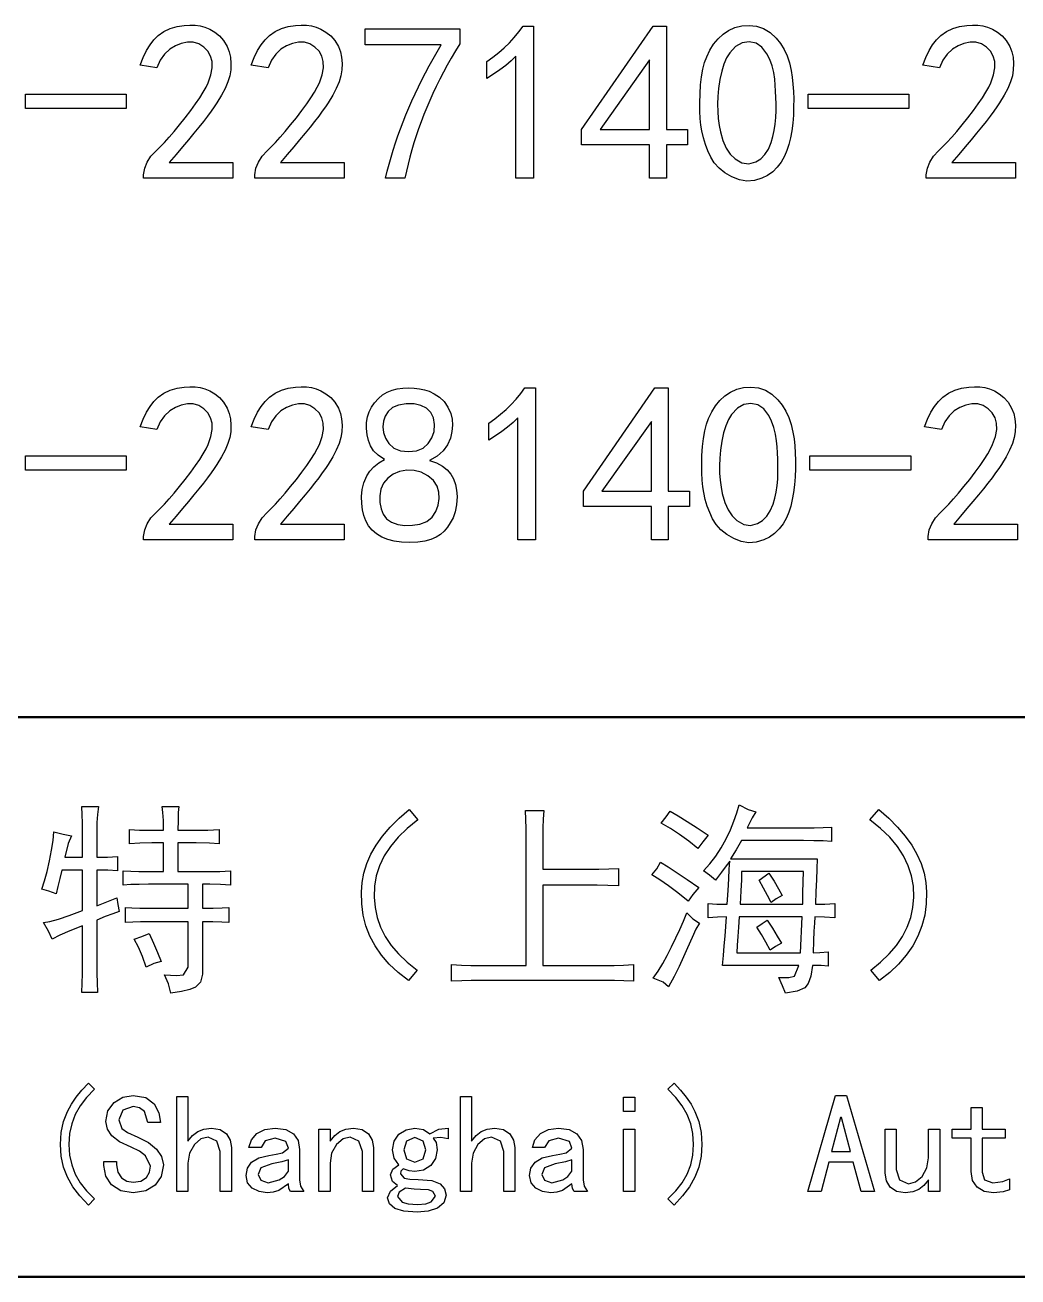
# Model space of a CAD drawing. Extents: x 0 to 1189, y 0 to 841.
# Drawn here: x 1057.79 to 1089.7, y 55 to 95.25 of the extents above; entities that cross this region are included whole.
import ezdxf

# ---------------------------------------------------------------- set-up
doc = ezdxf.new("R2010")
doc.units = 0

msp = doc.modelspace()

# ---------------------------------------------------------------- linework, layer by layer
at = {"color": 7, "lineweight": 50}
for p, q in [((1179, 73), (909, 73)), ((1179, 55), (909, 55))]:
    msp.add_line(p, q, dxfattribs=at)
at = {"color": 7, "lineweight": 25}
for points in [[(1061.6, 90.438), (1061.635, 90.646), (1061.714, 90.843), (1061.834, 91.03), (1061.998, 91.205), (1062.126, 91.33), (1062.266, 91.475), (1062.417, 91.642), (1062.578, 91.83), (1062.751, 92.04), (1062.935, 92.271), (1063.114, 92.503), (1063.27, 92.717), (1063.404, 92.913), (1063.516, 93.091), (1063.606, 93.251), (1063.674, 93.393), (1063.764, 93.645), (1063.806, 93.873), (1063.802, 94.075), (1063.753, 94.253), (1063.663, 94.409), (1063.532, 94.543), (1063.372, 94.643), (1063.197, 94.695), (1063.006, 94.7), (1062.811, 94.662), (1062.621, 94.586), (1062.438, 94.472), (1062.272, 94.318), (1062.135, 94.119), (1062.026, 93.876), (1061.486, 93.961), (1061.582, 94.208), (1061.689, 94.427), (1061.805, 94.617), (1061.932, 94.779), (1062.069, 94.913), (1062.254, 95.045), (1062.456, 95.144), (1062.673, 95.208), (1062.907, 95.239), (1063.09, 95.25), (1063.26, 95.246), (1063.418, 95.225), (1063.571, 95.184), (1063.728, 95.118), (1063.887, 95.026), (1064.038, 94.905), (1064.171, 94.749), (1064.285, 94.558), (1064.35, 94.393), (1064.391, 94.213), (1064.407, 94.017), (1064.398, 93.805), (1064.367, 93.622), (1064.307, 93.425), (1064.219, 93.215), (1064.103, 92.991), (1063.958, 92.754), (1063.871, 92.625), (1063.769, 92.481), (1063.653, 92.325), (1063.522, 92.154), (1063.375, 91.969), (1063.215, 91.77), (1063.039, 91.557), (1062.849, 91.331), (1062.644, 91.09), (1062.424, 90.836), (1064.469, 90.836), (1064.469, 90.325), (1061.6, 90.325)], [(1065.174, 90.438), (1065.209, 90.646), (1065.287, 90.843), (1065.408, 91.03), (1065.572, 91.205), (1065.7, 91.33), (1065.84, 91.475), (1065.991, 91.642), (1066.152, 91.83), (1066.325, 92.04), (1066.509, 92.271), (1066.687, 92.503), (1066.844, 92.717), (1066.978, 92.913), (1067.09, 93.091), (1067.18, 93.251), (1067.248, 93.393), (1067.338, 93.645), (1067.38, 93.873), (1067.375, 94.075), (1067.327, 94.253), (1067.237, 94.409), (1067.106, 94.543), (1066.946, 94.643), (1066.771, 94.695), (1066.58, 94.7), (1066.384, 94.662), (1066.195, 94.586), (1066.012, 94.472), (1065.846, 94.318), (1065.709, 94.119), (1065.6, 93.876), (1065.06, 93.961), (1065.156, 94.208), (1065.262, 94.427), (1065.379, 94.617), (1065.506, 94.779), (1065.643, 94.913), (1065.828, 95.045), (1066.03, 95.144), (1066.247, 95.208), (1066.481, 95.239), (1066.664, 95.25), (1066.834, 95.246), (1066.992, 95.225), (1067.145, 95.184), (1067.301, 95.118), (1067.461, 95.026), (1067.612, 94.905), (1067.745, 94.749), (1067.859, 94.558), (1067.924, 94.393), (1067.965, 94.213), (1067.981, 94.017), (1067.972, 93.805), (1067.941, 93.622), (1067.881, 93.425), (1067.793, 93.215), (1067.677, 92.991), (1067.532, 92.754), (1067.445, 92.625), (1067.343, 92.481), (1067.227, 92.325), (1067.095, 92.154), (1066.949, 91.969), (1066.789, 91.77), (1066.613, 91.557), (1066.423, 91.331), (1066.218, 91.09), (1065.998, 90.836), (1068.043, 90.836), (1068.043, 90.325), (1065.174, 90.325)], [(1069.373, 90.325), (1069.429, 90.552), (1069.489, 90.779), (1069.553, 91.006), (1069.622, 91.232), (1069.695, 91.459), (1069.772, 91.685), (1069.854, 91.912), (1069.939, 92.138), (1070.029, 92.364), (1070.123, 92.59), (1070.222, 92.815), (1070.325, 93.041), (1070.432, 93.266), (1070.543, 93.491), (1070.658, 93.716), (1070.778, 93.941), (1070.902, 94.166), (1071.03, 94.39), (1071.162, 94.614), (1068.719, 94.614), (1068.719, 95.126), (1071.759, 95.126), (1071.759, 94.643), (1071.621, 94.416), (1071.488, 94.188), (1071.36, 93.961), (1071.237, 93.734), (1071.119, 93.506), (1071.006, 93.279), (1070.899, 93.052), (1070.796, 92.825), (1070.698, 92.597), (1070.605, 92.37), (1070.518, 92.143), (1070.435, 91.916), (1070.358, 91.688), (1070.285, 91.461), (1070.217, 91.234), (1070.155, 91.006), (1070.098, 90.779), (1070.045, 90.552), (1069.998, 90.325)], [(1073.568, 94.245), (1073.412, 94.099), (1073.241, 93.954), (1073.053, 93.812), (1072.85, 93.672), (1072.631, 93.535), (1072.631, 94.075), (1072.828, 94.216), (1073.016, 94.365), (1073.193, 94.52), (1073.359, 94.682), (1073.515, 94.852), (1073.66, 95.028), (1073.795, 95.211), (1074.136, 95.211), (1074.136, 90.325), (1073.568, 90.325)], [(1077.864, 91.404), (1075.676, 91.404), (1075.676, 91.887), (1077.977, 95.211), (1078.403, 95.211), (1078.403, 91.887), (1079.085, 91.887), (1079.085, 91.404), (1078.403, 91.404), (1078.403, 90.325), (1077.864, 90.325)], [(1079.486, 93.037), (1079.504, 93.326), (1079.534, 93.59), (1079.577, 93.829), (1079.632, 94.042), (1079.699, 94.231), (1079.802, 94.441), (1079.923, 94.632), (1080.064, 94.804), (1080.225, 94.955), (1080.405, 95.08), (1080.605, 95.168), (1080.824, 95.222), (1081.063, 95.239), (1081.304, 95.214), (1081.528, 95.136), (1081.737, 95.008), (1081.93, 94.828), (1082.067, 94.654), (1082.184, 94.464), (1082.281, 94.256), (1082.357, 94.032), (1082.412, 93.791), (1082.446, 93.577), (1082.471, 93.353), (1082.487, 93.119), (1082.495, 92.875), (1082.493, 92.621), (1082.484, 92.356), (1082.464, 92.094), (1082.433, 91.849), (1082.391, 91.621), (1082.338, 91.409), (1082.274, 91.214), (1082.199, 91.035), (1082.093, 90.843), (1081.968, 90.676), (1081.823, 90.534), (1081.658, 90.417), (1081.475, 90.325), (1081.234, 90.253), (1080.992, 90.236), (1080.75, 90.274), (1080.509, 90.367), (1080.285, 90.498), (1080.097, 90.648), (1079.944, 90.817), (1079.827, 91.006), (1079.735, 91.208), (1079.657, 91.415), (1079.593, 91.627), (1079.543, 91.845), (1079.514, 92.033), (1079.493, 92.247), (1079.482, 92.485), (1079.479, 92.749)], [(1086.757, 90.438), (1086.792, 90.646), (1086.87, 90.843), (1086.991, 91.03), (1087.155, 91.205), (1087.283, 91.33), (1087.423, 91.475), (1087.574, 91.642), (1087.735, 91.83), (1087.908, 92.04), (1088.092, 92.271), (1088.27, 92.503), (1088.427, 92.717), (1088.561, 92.913), (1088.673, 93.091), (1088.763, 93.251), (1088.831, 93.393), (1088.921, 93.645), (1088.963, 93.873), (1088.958, 94.075), (1088.91, 94.253), (1088.82, 94.409), (1088.689, 94.543), (1088.529, 94.643), (1088.354, 94.695), (1088.163, 94.7), (1087.967, 94.662), (1087.778, 94.586), (1087.595, 94.472), (1087.429, 94.318), (1087.292, 94.119), (1087.183, 93.876), (1086.643, 93.961), (1086.739, 94.208), (1086.845, 94.427), (1086.962, 94.617), (1087.089, 94.779), (1087.226, 94.913), (1087.411, 95.045), (1087.613, 95.144), (1087.83, 95.208), (1088.064, 95.239), (1088.247, 95.25), (1088.417, 95.246), (1088.575, 95.225), (1088.728, 95.184), (1088.884, 95.118), (1089.044, 95.026), (1089.195, 94.905), (1089.328, 94.749), (1089.441, 94.558), (1089.507, 94.393), (1089.548, 94.213), (1089.564, 94.017), (1089.555, 93.805), (1089.524, 93.622), (1089.464, 93.425), (1089.376, 93.215), (1089.26, 92.991), (1089.115, 92.754), (1089.028, 92.625), (1088.926, 92.481), (1088.81, 92.325), (1088.678, 92.154), (1088.532, 91.969), (1088.372, 91.77), (1088.196, 91.557), (1088.006, 91.331), (1087.801, 91.09), (1087.581, 90.836), (1089.626, 90.836), (1089.626, 90.325), (1086.757, 90.325)], [(1080.083, 93.208), (1080.061, 92.952), (1080.051, 92.706), (1080.055, 92.469), (1080.07, 92.242), (1080.099, 92.024), (1080.14, 91.816), (1080.222, 91.533), (1080.328, 91.294), (1080.457, 91.1), (1080.609, 90.95), (1080.828, 90.825), (1081.05, 90.792), (1081.276, 90.85), (1081.435, 90.948), (1081.571, 91.085), (1081.684, 91.26), (1081.773, 91.475), (1081.829, 91.666), (1081.873, 91.864), (1081.905, 92.068), (1081.923, 92.28), (1081.93, 92.498), (1081.928, 92.716), (1081.923, 92.925), (1081.914, 93.127), (1081.902, 93.321), (1081.887, 93.506), (1081.855, 93.728), (1081.802, 93.94), (1081.727, 94.14), (1081.631, 94.33), (1081.473, 94.537), (1081.284, 94.665), (1081.063, 94.714), (1080.836, 94.681), (1080.627, 94.562), (1080.438, 94.359), (1080.338, 94.195), (1080.252, 93.997), (1080.181, 93.767), (1080.124, 93.504)], [(1077.864, 91.887), (1077.864, 94.131), (1076.273, 91.887)], [(1061.041, 92.569), (1057.802, 92.569), (1057.802, 93.024), (1061.041, 93.024)], [(1086.198, 92.569), (1082.959, 92.569), (1082.959, 93.024), (1086.198, 93.024)], [(1061.6, 78.81), (1061.635, 79.018), (1061.714, 79.215), (1061.834, 79.402), (1061.998, 79.577), (1062.126, 79.702), (1062.266, 79.847), (1062.417, 80.014), (1062.578, 80.202), (1062.751, 80.412), (1062.935, 80.643), (1063.114, 80.875), (1063.27, 81.089), (1063.404, 81.286), (1063.516, 81.463), (1063.606, 81.623), (1063.674, 81.765), (1063.764, 82.017), (1063.806, 82.245), (1063.802, 82.447), (1063.753, 82.625), (1063.663, 82.781), (1063.532, 82.916), (1063.372, 83.015), (1063.197, 83.067), (1063.006, 83.072), (1062.811, 83.034), (1062.621, 82.958), (1062.438, 82.844), (1062.272, 82.69), (1062.135, 82.491), (1062.026, 82.248), (1061.486, 82.333), (1061.582, 82.58), (1061.689, 82.799), (1061.805, 82.989), (1061.932, 83.151), (1062.069, 83.285), (1062.254, 83.417), (1062.456, 83.516), (1062.673, 83.58), (1062.907, 83.612), (1063.09, 83.623), (1063.26, 83.618), (1063.418, 83.597), (1063.571, 83.556), (1063.728, 83.49), (1063.887, 83.398), (1064.038, 83.277), (1064.171, 83.121), (1064.285, 82.93), (1064.35, 82.765), (1064.391, 82.585), (1064.407, 82.389), (1064.398, 82.177), (1064.367, 81.994), (1064.307, 81.797), (1064.219, 81.587), (1064.103, 81.363), (1063.958, 81.126), (1063.871, 80.997), (1063.769, 80.854), (1063.653, 80.697), (1063.522, 80.526), (1063.375, 80.341), (1063.215, 80.142), (1063.039, 79.93), (1062.849, 79.703), (1062.644, 79.463), (1062.424, 79.208), (1064.469, 79.208), (1064.469, 78.697), (1061.6, 78.697)], [(1065.174, 78.81), (1065.209, 79.018), (1065.287, 79.215), (1065.408, 79.402), (1065.572, 79.577), (1065.7, 79.702), (1065.84, 79.847), (1065.991, 80.014), (1066.152, 80.202), (1066.325, 80.412), (1066.509, 80.643), (1066.687, 80.875), (1066.844, 81.089), (1066.978, 81.286), (1067.09, 81.463), (1067.18, 81.623), (1067.248, 81.765), (1067.338, 82.017), (1067.38, 82.245), (1067.375, 82.447), (1067.327, 82.625), (1067.237, 82.781), (1067.106, 82.916), (1066.946, 83.015), (1066.771, 83.067), (1066.58, 83.072), (1066.384, 83.034), (1066.195, 82.958), (1066.012, 82.844), (1065.846, 82.69), (1065.709, 82.491), (1065.6, 82.248), (1065.06, 82.333), (1065.156, 82.58), (1065.262, 82.799), (1065.379, 82.989), (1065.506, 83.151), (1065.643, 83.285), (1065.828, 83.417), (1066.03, 83.516), (1066.247, 83.58), (1066.481, 83.612), (1066.664, 83.623), (1066.834, 83.618), (1066.992, 83.597), (1067.145, 83.556), (1067.301, 83.49), (1067.461, 83.398), (1067.612, 83.277), (1067.745, 83.121), (1067.859, 82.93), (1067.924, 82.765), (1067.965, 82.585), (1067.981, 82.389), (1067.972, 82.177), (1067.941, 81.994), (1067.881, 81.797), (1067.793, 81.587), (1067.677, 81.363), (1067.532, 81.126), (1067.445, 80.997), (1067.343, 80.854), (1067.227, 80.697), (1067.095, 80.526), (1066.949, 80.341), (1066.789, 80.142), (1066.613, 79.93), (1066.423, 79.703), (1066.218, 79.463), (1065.998, 79.208), (1068.043, 79.208), (1068.043, 78.697), (1065.174, 78.697)], [(1068.606, 80.089), (1068.625, 80.314), (1068.681, 80.537), (1068.776, 80.756), (1068.875, 80.912), (1069.003, 81.051), (1069.16, 81.175), (1069.344, 81.282), (1069.142, 81.419), (1068.991, 81.566), (1068.89, 81.722), (1068.825, 81.891), (1068.782, 82.076), (1068.762, 82.276), (1068.765, 82.475), (1068.793, 82.655), (1068.847, 82.816), (1068.924, 82.964), (1069.024, 83.106), (1069.145, 83.242), (1069.283, 83.361), (1069.43, 83.451), (1069.586, 83.512), (1069.751, 83.552), (1069.927, 83.575), (1070.111, 83.583), (1070.294, 83.577), (1070.465, 83.558), (1070.623, 83.526), (1070.777, 83.474), (1070.938, 83.394), (1071.106, 83.285), (1071.26, 83.144), (1071.383, 82.969), (1071.475, 82.759), (1071.517, 82.582), (1071.528, 82.39), (1071.51, 82.184), (1071.461, 81.964), (1071.371, 81.749), (1071.23, 81.559), (1071.037, 81.394), (1070.793, 81.254), (1071.017, 81.173), (1071.205, 81.072), (1071.358, 80.953), (1071.475, 80.813), (1071.562, 80.656), (1071.624, 80.483), (1071.661, 80.294), (1071.674, 80.089), (1071.66, 79.824), (1071.617, 79.596), (1071.546, 79.407), (1071.458, 79.246), (1071.363, 79.104), (1071.262, 78.981), (1071.145, 78.875), (1071.003, 78.785), (1070.836, 78.711), (1070.64, 78.656), (1070.413, 78.623), (1070.154, 78.612), (1069.892, 78.623), (1069.655, 78.656), (1069.444, 78.711), (1069.256, 78.788), (1069.09, 78.888), (1068.947, 79.009), (1068.828, 79.15), (1068.738, 79.306), (1068.677, 79.478), (1068.637, 79.666), (1068.614, 79.869)], [(1073.628, 82.617), (1073.473, 82.471), (1073.301, 82.326), (1073.114, 82.184), (1072.91, 82.044), (1072.691, 81.907), (1072.691, 82.447), (1072.889, 82.588), (1073.076, 82.737), (1073.253, 82.892), (1073.419, 83.054), (1073.575, 83.224), (1073.721, 83.4), (1073.856, 83.583), (1074.197, 83.583), (1074.197, 78.697), (1073.628, 78.697)], [(1077.924, 79.776), (1075.736, 79.776), (1075.736, 80.259), (1078.037, 83.583), (1078.464, 83.583), (1078.464, 80.259), (1079.145, 80.259), (1079.145, 79.776), (1078.464, 79.776), (1078.464, 78.697), (1077.924, 78.697)], [(1079.547, 81.409), (1079.564, 81.698), (1079.594, 81.962), (1079.637, 82.201), (1079.692, 82.414), (1079.76, 82.603), (1079.862, 82.813), (1079.983, 83.004), (1080.125, 83.176), (1080.285, 83.327), (1080.465, 83.452), (1080.665, 83.541), (1080.885, 83.594), (1081.123, 83.612), (1081.364, 83.586), (1081.589, 83.509), (1081.797, 83.38), (1081.99, 83.2), (1082.127, 83.026), (1082.244, 82.836), (1082.341, 82.629), (1082.417, 82.404), (1082.473, 82.163), (1082.506, 81.949), (1082.531, 81.725), (1082.547, 81.492), (1082.555, 81.247), (1082.554, 80.993), (1082.544, 80.728), (1082.524, 80.466), (1082.493, 80.221), (1082.451, 79.993), (1082.399, 79.781), (1082.335, 79.586), (1082.26, 79.407), (1082.153, 79.215), (1082.028, 79.048), (1081.883, 78.906), (1081.719, 78.789), (1081.535, 78.697), (1081.294, 78.625), (1081.052, 78.608), (1080.811, 78.646), (1080.569, 78.739), (1080.346, 78.87), (1080.157, 79.02), (1080.005, 79.189), (1079.887, 79.379), (1079.795, 79.58), (1079.717, 79.787), (1079.653, 79.999), (1079.603, 80.217), (1079.574, 80.405), (1079.553, 80.619), (1079.542, 80.857), (1079.54, 81.121)], [(1086.817, 78.81), (1086.853, 79.018), (1086.931, 79.215), (1087.051, 79.402), (1087.215, 79.577), (1087.343, 79.702), (1087.483, 79.847), (1087.634, 80.014), (1087.796, 80.202), (1087.968, 80.412), (1088.152, 80.643), (1088.331, 80.875), (1088.487, 81.089), (1088.621, 81.286), (1088.733, 81.463), (1088.823, 81.623), (1088.891, 81.765), (1088.981, 82.017), (1089.023, 82.245), (1089.019, 82.447), (1088.97, 82.625), (1088.88, 82.781), (1088.749, 82.916), (1088.589, 83.015), (1088.414, 83.067), (1088.223, 83.072), (1088.028, 83.034), (1087.838, 82.958), (1087.655, 82.844), (1087.489, 82.69), (1087.352, 82.491), (1087.243, 82.248), (1086.703, 82.333), (1086.799, 82.58), (1086.906, 82.799), (1087.022, 82.989), (1087.149, 83.151), (1087.286, 83.285), (1087.471, 83.417), (1087.673, 83.516), (1087.89, 83.58), (1088.124, 83.612), (1088.307, 83.623), (1088.477, 83.618), (1088.635, 83.597), (1088.788, 83.556), (1088.945, 83.49), (1089.104, 83.398), (1089.255, 83.277), (1089.388, 83.121), (1089.502, 82.93), (1089.567, 82.765), (1089.608, 82.585), (1089.624, 82.389), (1089.615, 82.177), (1089.584, 81.994), (1089.524, 81.797), (1089.436, 81.587), (1089.32, 81.363), (1089.175, 81.126), (1089.088, 80.997), (1088.986, 80.854), (1088.87, 80.697), (1088.739, 80.526), (1088.593, 80.341), (1088.432, 80.142), (1088.256, 79.93), (1088.066, 79.703), (1087.861, 79.463), (1087.641, 79.208), (1089.686, 79.208), (1089.686, 78.697), (1086.817, 78.697)], [(1069.287, 82.333), (1069.31, 82.147), (1069.376, 81.967), (1069.486, 81.793), (1069.644, 81.651), (1069.853, 81.566), (1070.111, 81.538), (1070.372, 81.566), (1070.585, 81.651), (1070.75, 81.793), (1070.867, 81.975), (1070.934, 82.178), (1070.949, 82.404), (1070.915, 82.62), (1070.829, 82.796), (1070.694, 82.93), (1070.514, 83.021), (1070.296, 83.069), (1070.04, 83.072), (1069.792, 83.032), (1069.598, 82.952), (1069.458, 82.83), (1069.363, 82.68), (1069.306, 82.515)], [(1080.143, 81.58), (1080.121, 81.324), (1080.112, 81.078), (1080.115, 80.842), (1080.13, 80.614), (1080.159, 80.397), (1080.2, 80.188), (1080.283, 79.905), (1080.388, 79.666), (1080.517, 79.472), (1080.669, 79.322), (1080.888, 79.197), (1081.111, 79.164), (1081.336, 79.222), (1081.495, 79.32), (1081.631, 79.457), (1081.744, 79.632), (1081.833, 79.847), (1081.89, 80.038), (1081.933, 80.236), (1081.965, 80.441), (1081.984, 80.652), (1081.99, 80.87), (1081.988, 81.088), (1081.983, 81.297), (1081.974, 81.499), (1081.963, 81.693), (1081.947, 81.879), (1081.915, 82.101), (1081.862, 82.312), (1081.787, 82.512), (1081.691, 82.702), (1081.534, 82.909), (1081.344, 83.037), (1081.123, 83.086), (1080.896, 83.053), (1080.688, 82.934), (1080.498, 82.731), (1080.398, 82.567), (1080.312, 82.369), (1080.241, 82.139), (1080.185, 81.876)], [(1077.924, 80.259), (1077.924, 82.504), (1076.333, 80.259)], [(1061.041, 80.941), (1057.802, 80.941), (1057.802, 81.396), (1061.041, 81.396)], [(1086.258, 80.941), (1083.019, 80.941), (1083.019, 81.396), (1086.258, 81.396)], [(1069.188, 80.117), (1069.194, 79.899), (1069.232, 79.701), (1069.302, 79.521), (1069.411, 79.371), (1069.567, 79.262), (1069.77, 79.194), (1070.001, 79.164), (1070.238, 79.169), (1070.481, 79.208), (1070.702, 79.29), (1070.872, 79.423), (1070.992, 79.606), (1071.066, 79.814), (1071.099, 80.023), (1071.091, 80.231), (1071.033, 80.428), (1070.915, 80.603), (1070.736, 80.756), (1070.522, 80.872), (1070.294, 80.933), (1070.055, 80.941), (1069.823, 80.9), (1069.619, 80.815), (1069.444, 80.685), (1069.308, 80.521), (1069.223, 80.332)], [(1059.277, 69.184), (1059.174, 68.934), (1059.072, 68.493), (1059.635, 68.493), (1059.635, 69.337), (1059.632, 69.596), (1059.623, 69.86), (1059.609, 70.13), (1060.146, 70.13), (1060.118, 69.871), (1060.1, 69.607), (1060.095, 69.337), (1060.095, 68.493), (1060.44, 68.5), (1060.76, 68.519), (1060.76, 68.059), (1060.453, 68.078), (1060.095, 68.084), (1060.095, 66.934), (1060.421, 67.061), (1060.734, 67.189), (1060.766, 66.978), (1060.811, 66.755), (1060.606, 66.678), (1060.368, 66.584), (1060.095, 66.473), (1060.095, 65.042), (1060.098, 64.76), (1060.106, 64.462), (1060.12, 64.147), (1059.609, 64.147), (1059.623, 64.451), (1059.632, 64.749), (1059.635, 65.042), (1059.635, 66.294), (1059.231, 66.132), (1058.907, 65.988), (1058.663, 65.86), (1058.542, 66.122), (1058.382, 66.397), (1058.585, 66.43), (1058.861, 66.505), (1059.211, 66.622), (1059.635, 66.78), (1059.635, 68.084), (1058.97, 68.084), (1058.905, 67.806), (1058.845, 67.55), (1058.791, 67.317), (1058.548, 67.407), (1058.331, 67.471), (1058.414, 67.731), (1058.495, 68.033), (1058.573, 68.378), (1058.64, 68.726), (1058.687, 69.037), (1058.714, 69.311), (1059.008, 69.241)], [(1062.243, 68.033), (1062.243, 68.954), (1061.859, 68.954), (1061.475, 68.947), (1061.143, 68.928), (1061.143, 69.388), (1061.463, 69.369), (1061.859, 69.363), (1062.243, 69.363), (1062.237, 69.675), (1062.22, 69.931), (1062.191, 70.13), (1062.728, 70.13), (1062.714, 69.931), (1062.706, 69.675), (1062.703, 69.363), (1063.291, 69.363), (1063.668, 69.369), (1064.032, 69.388), (1064.032, 68.928), (1063.719, 68.947), (1063.291, 68.954), (1062.703, 68.954), (1062.703, 68.033), (1063.674, 68.033), (1064.045, 68.039), (1064.39, 68.059), (1064.39, 67.598), (1064.071, 67.618), (1063.725, 67.624), (1063.495, 67.624), (1063.495, 66.857), (1063.839, 66.86), (1064.12, 66.868), (1064.339, 66.882), (1064.339, 66.397), (1064.109, 66.411), (1063.828, 66.419), (1063.495, 66.422), (1063.495, 64.735), (1063.425, 64.476), (1063.265, 64.313), (1063.086, 64.24), (1062.822, 64.177), (1062.473, 64.121), (1062.396, 64.422), (1062.268, 64.709), (1062.652, 64.696), (1062.882, 64.709), (1063.035, 64.965), (1063.035, 66.422), (1061.782, 66.422), (1061.504, 66.419), (1061.248, 66.411), (1061.015, 66.397), (1061.015, 66.882), (1061.225, 66.868), (1061.481, 66.86), (1061.782, 66.857), (1063.035, 66.857), (1063.035, 67.624), (1061.757, 67.624), (1061.461, 67.621), (1061.189, 67.613), (1060.939, 67.598), (1060.939, 68.059), (1061.186, 68.044), (1061.45, 68.036), (1061.731, 68.033)], [(1083.123, 65.425), (1083.333, 65.432), (1083.608, 65.451), (1083.608, 64.99), (1083.378, 65.01), (1083.097, 65.016), (1083.047, 64.675), (1082.966, 64.436), (1082.854, 64.3), (1082.602, 64.191), (1082.228, 64.121), (1082.138, 64.364), (1082.023, 64.632), (1082.339, 64.629), (1082.522, 64.671), (1082.662, 65.016), (1080.208, 65.016), (1080.237, 65.332), (1080.265, 65.646), (1080.291, 65.958), (1080.314, 66.268), (1080.336, 66.576), (1080.048, 66.569), (1079.748, 66.55), (1079.748, 67.01), (1080.029, 66.991), (1080.361, 66.985), (1080.385, 67.426), (1080.406, 67.803), (1080.423, 68.116), (1080.438, 68.365), (1080.33, 68.218), (1080.177, 68.013), (1079.978, 67.752), (1079.792, 67.918), (1079.594, 68.059), (1079.803, 68.286), (1079.994, 68.532), (1080.167, 68.797), (1080.323, 69.081), (1080.459, 69.371), (1080.575, 69.65), (1080.67, 69.92), (1080.745, 70.181), (1081.032, 70.034), (1081.282, 69.951), (1081.16, 69.759), (1081, 69.439), (1082.841, 69.439), (1083.154, 69.442), (1083.444, 69.451), (1083.711, 69.465), (1083.711, 69.005), (1083.441, 69.019), (1083.142, 69.027), (1082.816, 69.03), (1080.821, 69.03), (1080.642, 68.73), (1080.464, 68.442), (1083.25, 68.442), (1083.238, 68.121), (1083.225, 67.771), (1083.212, 67.392), (1083.199, 66.985), (1083.493, 66.991), (1083.813, 67.01), (1083.813, 66.55), (1083.487, 66.569), (1083.174, 66.576), (1083.161, 66.379), (1083.148, 66.122), (1083.135, 65.804)], [(1070.135, 70.027), (1070.416, 69.695), (1070.075, 69.421), (1069.782, 69.137), (1069.535, 68.843), (1069.336, 68.538), (1069.184, 68.223), (1069.079, 67.897), (1069.021, 67.561), (1069.01, 67.215), (1069.037, 66.882), (1069.106, 66.56), (1069.216, 66.249), (1069.368, 65.949), (1069.561, 65.661), (1069.796, 65.384), (1070.073, 65.118), (1070.391, 64.863), (1070.109, 64.53), (1069.783, 64.787), (1069.496, 65.059), (1069.249, 65.346), (1069.041, 65.646), (1068.874, 65.962), (1068.746, 66.292), (1068.658, 66.636), (1068.609, 66.995), (1068.601, 67.368), (1068.62, 67.679), (1068.677, 67.986), (1068.771, 68.289), (1068.904, 68.588), (1069.074, 68.883), (1069.283, 69.175), (1069.529, 69.463), (1069.813, 69.747)], [(1074.46, 70.002), (1074.446, 69.718), (1074.437, 69.445), (1074.434, 69.184), (1074.434, 68.11), (1075.892, 68.11), (1076.227, 68.113), (1076.551, 68.121), (1076.863, 68.135), (1076.863, 67.573), (1076.523, 67.587), (1076.182, 67.596), (1075.841, 67.598), (1074.434, 67.598), (1074.434, 65.016), (1076.454, 65.016), (1076.724, 65.019), (1077.023, 65.027), (1077.349, 65.042), (1077.349, 64.505), (1077.034, 64.519), (1076.736, 64.527), (1076.454, 64.53), (1072.415, 64.53), (1072.13, 64.527), (1071.824, 64.519), (1071.494, 64.505), (1071.494, 65.042), (1071.812, 65.027), (1072.119, 65.019), (1072.415, 65.016), (1073.898, 65.016), (1073.898, 69.158), (1073.895, 69.422), (1073.886, 69.704), (1073.872, 70.002)], [(1078.52, 69.976), (1078.779, 69.823), (1079.07, 69.644), (1079.393, 69.439), (1079.748, 69.209), (1079.575, 68.985), (1079.415, 68.775), (1079.121, 69.008), (1078.827, 69.222), (1078.533, 69.417), (1078.239, 69.593), (1078.399, 69.791)], [(1085.228, 70.027), (1085.55, 69.747), (1085.834, 69.463), (1086.081, 69.175), (1086.289, 68.883), (1086.459, 68.588), (1086.592, 68.289), (1086.687, 67.986), (1086.744, 67.679), (1086.762, 67.368), (1086.754, 66.995), (1086.706, 66.636), (1086.618, 66.292), (1086.49, 65.962), (1086.322, 65.646), (1086.115, 65.346), (1085.868, 65.059), (1085.581, 64.787), (1085.254, 64.53), (1084.973, 64.863), (1085.291, 65.118), (1085.567, 65.384), (1085.802, 65.661), (1085.995, 65.949), (1086.147, 66.249), (1086.257, 66.56), (1086.326, 66.882), (1086.353, 67.215), (1086.343, 67.561), (1086.285, 67.897), (1086.18, 68.223), (1086.027, 68.538), (1085.828, 68.843), (1085.582, 69.137), (1085.288, 69.421), (1084.947, 69.695)], [(1079.108, 67.087), (1078.776, 67.351), (1078.469, 67.579), (1078.188, 67.773), (1077.932, 67.931), (1078.092, 68.123), (1078.214, 68.34), (1078.463, 68.183), (1078.75, 67.995), (1079.076, 67.774), (1079.441, 67.522), (1079.255, 67.298)], [(1080.821, 68.033), (1080.816, 67.769), (1080.799, 67.419), (1080.77, 66.985), (1082.79, 66.985), (1082.793, 67.351), (1082.802, 67.701), (1082.816, 68.033)], [(1081.691, 67.982), (1081.864, 67.721), (1082.009, 67.482), (1082.125, 67.266), (1081.934, 67.157), (1081.767, 67.036), (1081.657, 67.263), (1081.529, 67.502), (1081.384, 67.752)], [(1079.466, 66.371), (1079.355, 66.181), (1079.228, 65.917), (1079.083, 65.579), (1078.958, 65.289), (1078.814, 64.984), (1078.651, 64.663), (1078.469, 64.326), (1078.297, 64.473), (1077.983, 64.607), (1078.135, 64.833), (1078.284, 65.077), (1078.429, 65.338), (1078.571, 65.617), (1078.707, 65.901), (1078.833, 66.176), (1078.95, 66.444), (1079.057, 66.704), (1079.249, 66.518)], [(1082.765, 66.576), (1080.745, 66.576), (1080.721, 66.245), (1080.7, 65.943), (1080.682, 65.67), (1080.668, 65.425), (1082.714, 65.425)], [(1081.64, 66.473), (1081.816, 66.209), (1081.969, 65.962), (1082.1, 65.732), (1081.908, 65.623), (1081.742, 65.502), (1081.603, 65.766), (1081.458, 66.013), (1081.307, 66.243), (1081.48, 66.365)], [(1061.782, 66.039), (1061.916, 65.735), (1062.044, 65.436), (1062.166, 65.144), (1061.929, 65.074), (1061.68, 64.965), (1061.558, 65.303), (1061.43, 65.601), (1061.297, 65.86), (1061.546, 65.943)], [(1060.019, 57.51), (1059.823, 57.313), (1059.549, 57.604), (1059.325, 57.902), (1059.151, 58.208), (1059.027, 58.532), (1058.952, 58.884), (1058.928, 59.264), (1058.952, 59.644), (1059.027, 59.996), (1059.151, 60.32), (1059.277, 60.552), (1059.431, 60.781), (1059.613, 61.008), (1059.823, 61.233), (1060.019, 61.036), (1059.768, 60.77), (1059.562, 60.499), (1059.402, 60.222), (1059.287, 59.928), (1059.219, 59.609), (1059.196, 59.264), (1059.219, 58.919), (1059.287, 58.6), (1059.402, 58.307), (1059.562, 58.031), (1059.768, 57.766)], [(1079.547, 59.264), (1079.522, 58.884), (1079.447, 58.532), (1079.323, 58.208), (1079.149, 57.902), (1078.925, 57.604), (1078.652, 57.313), (1078.455, 57.51), (1078.706, 57.766), (1078.912, 58.031), (1079.072, 58.307), (1079.187, 58.6), (1079.255, 58.919), (1079.278, 59.264), (1079.255, 59.609), (1079.187, 59.928), (1079.072, 60.222), (1078.912, 60.499), (1078.706, 60.77), (1078.455, 61.036), (1078.652, 61.233), (1078.861, 61.008), (1079.043, 60.781), (1079.197, 60.552), (1079.323, 60.32), (1079.447, 59.996), (1079.522, 59.644)], [(1062.233, 58.602), (1062.168, 58.233), (1061.973, 57.949), (1061.667, 57.767), (1061.266, 57.707), (1060.868, 57.77), (1060.568, 57.958), (1060.38, 58.239), (1060.318, 58.584), (1060.318, 58.709), (1060.729, 58.709), (1060.729, 58.602), (1060.77, 58.365), (1060.891, 58.19), (1061.065, 58.083), (1061.266, 58.047), (1061.515, 58.085), (1061.687, 58.199), (1061.788, 58.367), (1061.821, 58.566), (1061.66, 58.897), (1061.463, 59.043), (1061.195, 59.175), (1060.826, 59.345), (1060.577, 59.533), (1060.436, 59.747), (1060.39, 59.998), (1060.454, 60.338), (1060.649, 60.606), (1060.933, 60.781), (1061.266, 60.839), (1061.667, 60.77), (1061.938, 60.562), (1062.092, 60.273), (1062.143, 59.962), (1061.732, 59.962), (1061.624, 60.32), (1061.472, 60.441), (1061.266, 60.481), (1060.926, 60.365), (1060.801, 60.052), (1060.9, 59.774), (1061.076, 59.647), (1061.41, 59.497), (1061.759, 59.32), (1062.018, 59.112), (1062.179, 58.873)], [(1064.421, 57.743), (1064.063, 57.743), (1064.063, 59.031), (1063.955, 59.371), (1063.669, 59.497), (1063.443, 59.436), (1063.231, 59.255), (1063.076, 58.984), (1063.025, 58.656), (1063.025, 57.743), (1062.667, 57.743), (1062.667, 60.803), (1063.025, 60.803), (1063.025, 59.371), (1063.175, 59.546), (1063.338, 59.676), (1063.533, 59.756), (1063.776, 59.783), (1064.058, 59.738), (1064.26, 59.604), (1064.38, 59.403), (1064.421, 59.157)], [(1073.534, 57.743), (1073.176, 57.743), (1073.176, 59.031), (1073.069, 59.371), (1072.783, 59.497), (1072.557, 59.436), (1072.344, 59.255), (1072.19, 58.984), (1072.138, 58.656), (1072.138, 57.743), (1071.78, 57.743), (1071.78, 60.803), (1072.138, 60.803), (1072.138, 59.371), (1072.288, 59.546), (1072.451, 59.676), (1072.646, 59.756), (1072.89, 59.783), (1073.172, 59.738), (1073.373, 59.604), (1073.494, 59.403), (1073.534, 59.157)], [(1077.385, 60.32), (1077.027, 60.32), (1077.027, 60.785), (1077.385, 60.785)], [(1085.093, 57.743), (1084.663, 57.743), (1084.412, 58.691), (1083.625, 58.691), (1083.375, 57.743), (1082.945, 57.743), (1083.84, 60.839), (1084.198, 60.839)], [(1089.432, 57.796), (1089.227, 57.734), (1088.913, 57.707), (1088.623, 57.752), (1088.394, 57.886), (1088.247, 58.101), (1088.198, 58.387), (1088.198, 59.461), (1087.589, 59.461), (1087.589, 59.747), (1088.198, 59.747), (1088.198, 60.445), (1088.556, 60.445), (1088.556, 59.747), (1089.289, 59.747), (1089.289, 59.461), (1088.556, 59.461), (1088.556, 58.369), (1088.627, 58.128), (1088.896, 58.029), (1089.218, 58.065), (1089.432, 58.154)], [(1084.323, 59.031), (1084.037, 60.123), (1084.001, 60.123), (1083.714, 59.031)], [(1066.754, 57.743), (1066.324, 57.743), (1066.271, 57.841), (1066.253, 57.993), (1065.948, 57.779), (1065.765, 57.725), (1065.573, 57.707), (1065.309, 57.743), (1065.089, 57.85), (1064.942, 58.025), (1064.893, 58.262), (1064.937, 58.503), (1065.072, 58.691), (1065.3, 58.826), (1065.626, 58.906), (1065.861, 58.946), (1066.065, 58.996), (1066.253, 59.139), (1066.172, 59.354), (1065.823, 59.461), (1065.51, 59.38), (1065.376, 59.157), (1064.982, 59.157), (1065.065, 59.414), (1065.242, 59.613), (1065.499, 59.741), (1065.823, 59.783), (1066.168, 59.738), (1066.414, 59.604), (1066.562, 59.389), (1066.611, 59.103), (1066.611, 58.119), (1066.646, 57.922)], [(1068.988, 57.743), (1068.63, 57.743), (1068.63, 59.031), (1068.522, 59.371), (1068.236, 59.497), (1068.01, 59.436), (1067.797, 59.255), (1067.643, 58.984), (1067.592, 58.656), (1067.592, 57.743), (1067.234, 57.743), (1067.234, 59.747), (1067.592, 59.747), (1067.592, 59.371), (1067.741, 59.546), (1067.905, 59.676), (1068.099, 59.756), (1068.343, 59.783), (1068.625, 59.738), (1068.826, 59.604), (1068.947, 59.403), (1068.988, 59.157)], [(1071.392, 59.443), (1071.151, 59.488), (1070.909, 59.461), (1070.999, 59.327), (1071.034, 59.085), (1070.983, 58.808), (1070.828, 58.584), (1070.598, 58.436), (1070.318, 58.387), (1070.13, 58.414), (1069.943, 58.477), (1069.871, 58.405), (1069.853, 58.316), (1069.978, 58.181), (1070.153, 58.148), (1070.426, 58.137), (1070.862, 58.101), (1071.133, 57.993), (1071.274, 57.832), (1071.321, 57.635), (1071.251, 57.387), (1071.043, 57.215), (1070.741, 57.114), (1070.39, 57.081), (1069.969, 57.112), (1069.674, 57.206), (1069.5, 57.354), (1069.441, 57.546), (1069.531, 57.761), (1069.764, 57.94), (1069.594, 58.074), (1069.531, 58.28), (1069.611, 58.468), (1069.799, 58.602), (1069.656, 58.817), (1069.603, 59.085), (1069.654, 59.363), (1069.808, 59.586), (1070.039, 59.734), (1070.318, 59.783), (1070.596, 59.738), (1070.802, 59.604), (1071.088, 59.756), (1071.392, 59.783)], [(1075.867, 57.743), (1075.438, 57.743), (1075.384, 57.841), (1075.366, 57.993), (1075.062, 57.779), (1074.879, 57.725), (1074.686, 57.707), (1074.422, 57.743), (1074.203, 57.85), (1074.055, 58.025), (1074.006, 58.262), (1074.051, 58.503), (1074.185, 58.691), (1074.413, 58.826), (1074.74, 58.906), (1074.975, 58.946), (1075.178, 58.996), (1075.366, 59.139), (1075.286, 59.354), (1074.937, 59.461), (1074.624, 59.38), (1074.489, 59.157), (1074.096, 59.157), (1074.178, 59.414), (1074.355, 59.613), (1074.612, 59.741), (1074.937, 59.783), (1075.281, 59.738), (1075.527, 59.604), (1075.675, 59.389), (1075.724, 59.103), (1075.724, 58.119), (1075.76, 57.922)], [(1077.385, 57.743), (1077.027, 57.743), (1077.027, 59.747), (1077.385, 59.747)], [(1087.189, 57.743), (1086.831, 57.743), (1086.831, 58.119), (1086.681, 57.944), (1086.518, 57.814), (1086.323, 57.734), (1086.079, 57.707), (1085.797, 57.752), (1085.596, 57.886), (1085.475, 58.087), (1085.435, 58.333), (1085.435, 59.747), (1085.793, 59.747), (1085.793, 58.459), (1085.9, 58.119), (1086.187, 57.993), (1086.412, 58.054), (1086.625, 58.235), (1086.779, 58.506), (1086.831, 58.835), (1086.831, 59.747), (1087.189, 59.747)], [(1070.676, 59.085), (1070.587, 59.371), (1070.318, 59.479), (1070.05, 59.371), (1069.96, 59.085), (1070.05, 58.799), (1070.318, 58.691), (1070.587, 58.799)], [(1066.253, 58.405), (1066.253, 58.763), (1066.047, 58.7), (1065.716, 58.638), (1065.367, 58.512), (1065.286, 58.298), (1065.367, 58.11), (1065.608, 58.029), (1065.957, 58.119), (1066.125, 58.235)], [(1075.366, 58.405), (1075.366, 58.763), (1075.161, 58.7), (1074.829, 58.638), (1074.48, 58.512), (1074.4, 58.298), (1074.48, 58.11), (1074.722, 58.029), (1075.071, 58.119), (1075.239, 58.235)], [(1070.981, 57.6), (1070.9, 57.743), (1070.759, 57.796), (1070.497, 57.814), (1070.301, 57.823), (1070.014, 57.85), (1069.817, 57.725), (1069.764, 57.582), (1069.907, 57.403), (1070.104, 57.349), (1070.408, 57.331), (1070.67, 57.351), (1070.846, 57.412)]]:
    msp.add_lwpolyline(points, close=True, dxfattribs=at)

doc.saveas('drawing.dxf')
